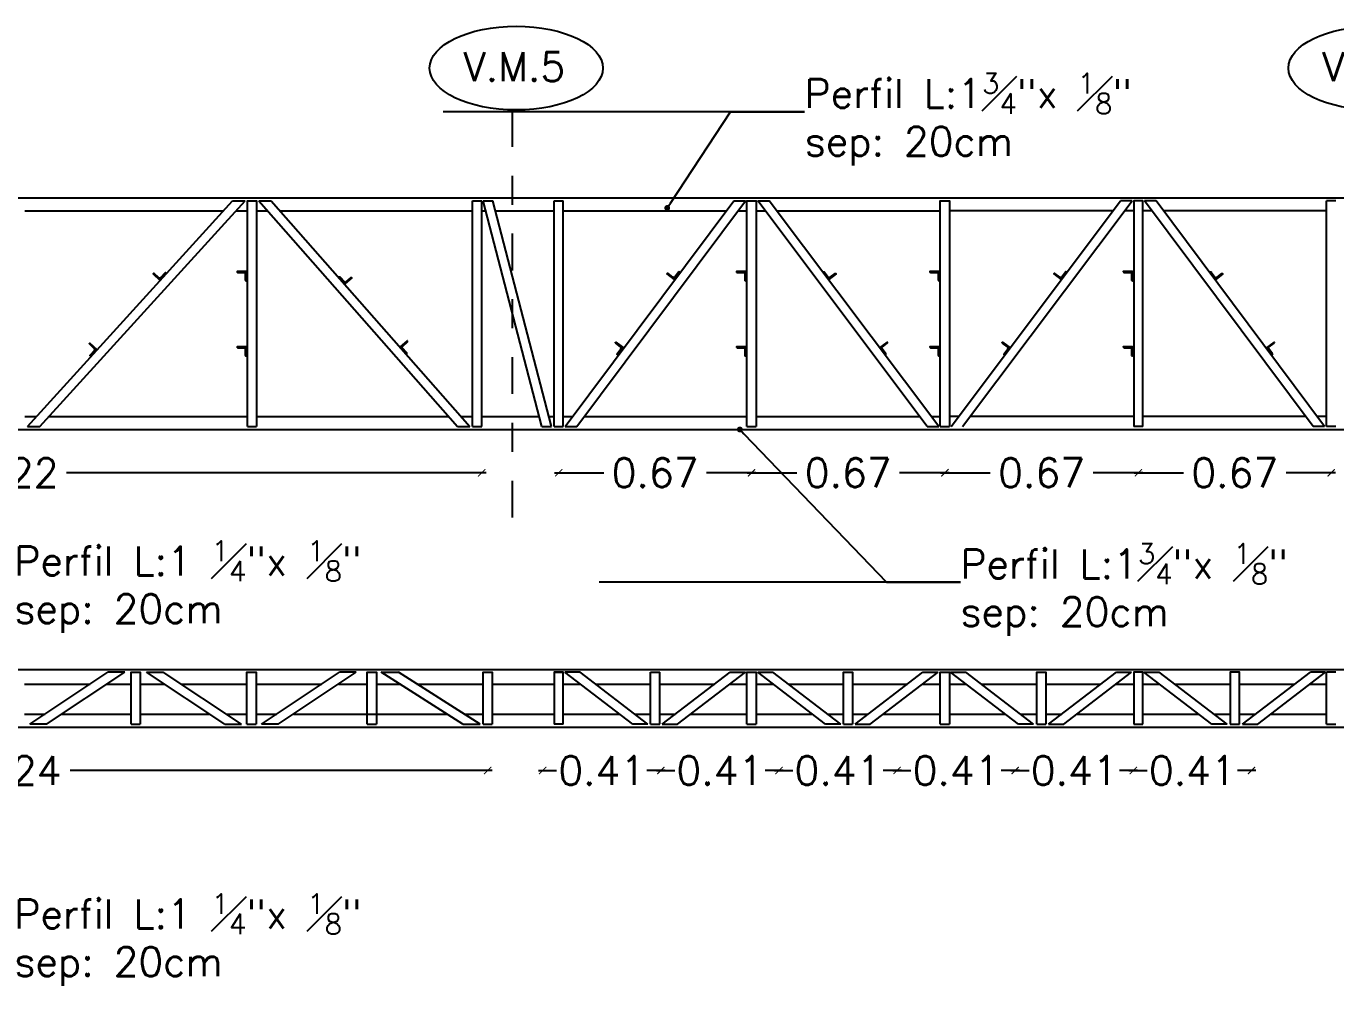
# Model space of a CAD drawing. Header units: millimetres. Extents: x 15 to 74, y 2 to 179.
# Drawn here: x 53.818 to 58.341, y 109.205 to 112.521 of the extents above; entities that cross this region are included whole.
import ezdxf
from ezdxf import colors
from ezdxf.entities.mleader import LeaderData, LeaderLine
from ezdxf.math import Vec2, Vec3

# ---------------------------------------------------------------- set-up
doc = ezdxf.new("R2010")
doc.units = ezdxf.units.MM
doc.linetypes.add('DASHDOT', pattern=[25.4, 12.7, -6.35, 0, -6.35])
for name, color, linetype in [('00-REFE', 2, 'Continuous'), ('Cordones', 4, 'Continuous'), ('Diagonales', 12, 'Continuous'), ('EjeV.M.2', 3, 'DASHDOT')]:
    doc.layers.add(name, color=color, linetype=linetype)
doc.styles.add('COTAS', font='simplex.shx')
doc.styles.add('ROMANS', font='romans')
doc.dimstyles.new('COTAS01', dxfattribs={"dimscale": 0.5, "dimtxt": 0.2, "dimasz": 0.05, "dimexe": 0.05, "dimexo": 1, "dimgap": 0.05, "dimtad": 0, "dimzin": 0, "dimdsep": 46, "dimtxsty": 'COTAS', "dimblk1": 'ARCHTICK', "dimblk2": 'ARCHTICK', "dimsah": 1, "dimcen": 0.05, "dimdle": 0.03, "dimclrd": 1, "dimclre": 1, "dimclrt": 2, "dimadec": 0, "dimazin": 0, "dimtfac": 1, "dimtofl": 0, "dimtmove": 0, "dimatfit": 3, "dimldrblk": 'ARCHTICK', "dimfxl": 1, "dimtolj": 1, "dimtzin": 0, "dimarcsym": 0})

# ---------------------------------------------------------------- blocks, each defined once
blk = doc.blocks.new('_Dot')
at = {"color": 0, "linetype": 'ByBlock', "lineweight": -2}
blk.add_line((-0.5, 0), (-1, 0), dxfattribs=at)
at = {"color": 0, "linetype": 'ByBlock', "const_width": 0.5}
blk.add_lwpolyline([(-0.25, 0, 1), (0.25, 0, 1)], format="xyb", close=True, dxfattribs=at)
blk = doc.blocks.new('_ARCHTICK')
at = {"color": 0, "linetype": 'ByBlock', "const_width": 0.15}
blk.add_lwpolyline([(-0.5, -0.5), (0.5, 0.5)], dxfattribs=at)
blk = doc.blocks.new('*D37')
at = {"layer": 'DEFPOINTS', "color": 0, "transparency": 16777216}
for p in [(56.3233, 111.1371), (56.9913, 111.1371), (56.9913, 110.9776)]:
    blk.add_point(p, dxfattribs=at)
at = {"layer": 'Diagonales', "color": 1, "lineweight": -2, "transparency": 16777216}
for p, q in [((56.3083, 110.9776), (56.4799, 110.9776)), ((57.0063, 110.9776), (56.8347, 110.9776))]:
    blk.add_line(p, q, dxfattribs=at)
at = {"layer": 'Diagonales', "color": 1, "lineweight": -2, "transparency": 16777216, "xscale": 0.025, "yscale": 0.025, "zscale": 0.025, "rotation": 180}
blk.add_blockref('_ARCHTICK', (56.3233, 110.9776), dxfattribs=at)
at = {"layer": 'Diagonales', "color": 1, "lineweight": -2, "transparency": 16777216, "xscale": 0.025, "yscale": 0.025, "zscale": 0.025}
blk.add_blockref('_ARCHTICK', (56.9913, 110.9776), dxfattribs=at)
at = {"layer": 'Diagonales', "color": 2, "transparency": 16777216, "insert": (56.6573, 110.9776), "char_height": 0.1, "attachment_point": 5, "style": 'COTAS'}
blk.add_mtext('\\A1;0.67', dxfattribs=at)
blk = doc.blocks.new('*D38')
at = {"layer": 'DEFPOINTS', "color": 0, "transparency": 16777216}
for p in [(56.9913, 111.1371), (57.6593, 111.1371), (57.6593, 110.9776)]:
    blk.add_point(p, dxfattribs=at)
at = {"layer": 'Diagonales', "color": 1, "lineweight": -2, "transparency": 16777216}
for p, q in [((56.9763, 110.9776), (57.1479, 110.9776)), ((57.6743, 110.9776), (57.5027, 110.9776))]:
    blk.add_line(p, q, dxfattribs=at)
at = {"layer": 'Diagonales', "color": 1, "lineweight": -2, "transparency": 16777216, "xscale": 0.025, "yscale": 0.025, "zscale": 0.025, "rotation": 180}
blk.add_blockref('_ARCHTICK', (56.9913, 110.9776), dxfattribs=at)
at = {"layer": 'Diagonales', "color": 1, "lineweight": -2, "transparency": 16777216, "xscale": 0.025, "yscale": 0.025, "zscale": 0.025}
blk.add_blockref('_ARCHTICK', (57.6593, 110.9776), dxfattribs=at)
at = {"layer": 'Diagonales', "color": 2, "transparency": 16777216, "insert": (57.3253, 110.9776), "char_height": 0.1, "attachment_point": 5, "style": 'COTAS'}
blk.add_mtext('\\A1;0.67', dxfattribs=at)
blk = doc.blocks.new('*D39')
at = {"layer": 'DEFPOINTS', "color": 0, "transparency": 16777216}
for p in [(57.6593, 111.1371), (58.3252, 111.1371), (58.3252, 110.9776)]:
    blk.add_point(p, dxfattribs=at)
at = {"layer": 'Diagonales', "color": 1, "lineweight": -2, "transparency": 16777216}
for p, q in [((57.6443, 110.9776), (57.8148, 110.9776)), ((58.3402, 110.9776), (58.1696, 110.9776))]:
    blk.add_line(p, q, dxfattribs=at)
at = {"layer": 'Diagonales', "color": 1, "lineweight": -2, "transparency": 16777216, "xscale": 0.025, "yscale": 0.025, "zscale": 0.025, "rotation": 180}
blk.add_blockref('_ARCHTICK', (57.6593, 110.9776), dxfattribs=at)
at = {"layer": 'Diagonales', "color": 1, "lineweight": -2, "transparency": 16777216, "xscale": 0.025, "yscale": 0.025, "zscale": 0.025}
blk.add_blockref('_ARCHTICK', (58.3252, 110.9776), dxfattribs=at)
at = {"layer": 'Diagonales', "color": 2, "transparency": 16777216, "insert": (57.9922, 110.9776), "char_height": 0.1, "attachment_point": 5, "style": 'COTAS'}
blk.add_mtext('\\A1;0.67', dxfattribs=at)
blk = doc.blocks.new('*D40')
at = {"layer": 'DEFPOINTS', "color": 0, "transparency": 16777216}
for p in [(55.6574, 111.1371), (56.3233, 111.1371), (56.3233, 110.9776)]:
    blk.add_point(p, dxfattribs=at)
at = {"layer": 'Diagonales', "color": 1, "lineweight": -2, "transparency": 16777216}
for p, q in [((55.6424, 110.9776), (55.813, 110.9776)), ((56.3383, 110.9776), (56.1677, 110.9776))]:
    blk.add_line(p, q, dxfattribs=at)
at = {"layer": 'Diagonales', "color": 1, "lineweight": -2, "transparency": 16777216, "xscale": 0.025, "yscale": 0.025, "zscale": 0.025, "rotation": 180}
blk.add_blockref('_ARCHTICK', (55.6574, 110.9776), dxfattribs=at)
at = {"layer": 'Diagonales', "color": 1, "lineweight": -2, "transparency": 16777216, "xscale": 0.025, "yscale": 0.025, "zscale": 0.025}
blk.add_blockref('_ARCHTICK', (56.3233, 110.9776), dxfattribs=at)
at = {"layer": 'Diagonales', "color": 2, "transparency": 16777216, "insert": (55.9904, 110.9776), "char_height": 0.1, "attachment_point": 5, "style": 'COTAS'}
blk.add_mtext('\\A1;0.67', dxfattribs=at)
blk = doc.blocks.new('*D41')
at = {"layer": 'DEFPOINTS', "color": 0, "transparency": 16777216}
for p in [(52.1689, 111.1371), (55.3914, 111.1372), (55.3914, 110.9776)]:
    blk.add_point(p, dxfattribs=at)
at = {"layer": 'Diagonales', "color": 1, "lineweight": -2, "transparency": 16777216}
for p, q in [((52.1539, 110.9776), (53.6028, 110.9776)), ((55.4064, 110.9776), (53.9575, 110.9776))]:
    blk.add_line(p, q, dxfattribs=at)
at = {"layer": 'Diagonales', "color": 1, "lineweight": -2, "transparency": 16777216, "xscale": 0.025, "yscale": 0.025, "zscale": 0.025}
for p, rotation in [((52.1689, 110.9776), 180.0007122054697), ((55.3914, 110.9776), 0.0007122054697010053)]:
    blk.add_blockref('_ARCHTICK', p, dxfattribs=dict(at, rotation=rotation))
at = {"layer": 'Diagonales', "color": 2, "transparency": 16777216, "insert": (53.7801, 110.9776), "char_height": 0.1, "attachment_point": 5, "rotation": 0.0007, "style": 'COTAS'}
blk.add_mtext('\\A1;3.22', dxfattribs=at)
blk = doc.blocks.new('*D168')
at = {"layer": 'DEFPOINTS', "color": 0, "transparency": 16777216}
for p in [(56.0101, 110.1084), (56.4181, 110.1084), (56.4181, 109.9489)]:
    blk.add_point(p, dxfattribs=at)
at = {"layer": 'Diagonales', "color": 1, "lineweight": -2, "transparency": 16777216}
for p, q in [((55.9951, 109.9489), (56.0581, 109.9489)), ((56.4331, 109.9489), (56.37, 109.9489))]:
    blk.add_line(p, q, dxfattribs=at)
at = {"layer": 'Diagonales', "color": 1, "lineweight": -2, "transparency": 16777216, "xscale": 0.025, "yscale": 0.025, "zscale": 0.025, "rotation": 180}
blk.add_blockref('_ARCHTICK', (56.0101, 109.9489), dxfattribs=at)
at = {"layer": 'Diagonales', "color": 1, "lineweight": -2, "transparency": 16777216, "xscale": 0.025, "yscale": 0.025, "zscale": 0.025}
blk.add_blockref('_ARCHTICK', (56.4181, 109.9489), dxfattribs=at)
at = {"layer": 'Diagonales', "color": 2, "transparency": 16777216, "insert": (56.2141, 109.9489), "char_height": 0.1, "attachment_point": 5, "style": 'COTAS'}
blk.add_mtext('\\A1;0.41', dxfattribs=at)
blk = doc.blocks.new('*D169')
at = {"layer": 'DEFPOINTS', "color": 0, "transparency": 16777216}
for p in [(56.4181, 110.1084), (56.826, 110.1084), (56.826, 109.9489)]:
    blk.add_point(p, dxfattribs=at)
at = {"layer": 'Diagonales', "color": 1, "lineweight": -2, "transparency": 16777216}
for p, q in [((56.4031, 109.9489), (56.4661, 109.9489)), ((56.841, 109.9489), (56.778, 109.9489))]:
    blk.add_line(p, q, dxfattribs=at)
at = {"layer": 'Diagonales', "color": 1, "lineweight": -2, "transparency": 16777216, "xscale": 0.025, "yscale": 0.025, "zscale": 0.025, "rotation": 180}
blk.add_blockref('_ARCHTICK', (56.4181, 109.9489), dxfattribs=at)
at = {"layer": 'Diagonales', "color": 1, "lineweight": -2, "transparency": 16777216, "xscale": 0.025, "yscale": 0.025, "zscale": 0.025}
blk.add_blockref('_ARCHTICK', (56.826, 109.9489), dxfattribs=at)
at = {"layer": 'Diagonales', "color": 2, "transparency": 16777216, "insert": (56.622, 109.9489), "char_height": 0.1, "attachment_point": 5, "style": 'COTAS'}
blk.add_mtext('\\A1;0.41', dxfattribs=at)
blk = doc.blocks.new('*D170')
at = {"layer": 'DEFPOINTS', "color": 0, "transparency": 16777216}
for p in [(55.6022, 110.1084), (56.0101, 110.1084), (56.0101, 109.9489)]:
    blk.add_point(p, dxfattribs=at)
at = {"layer": 'Diagonales', "color": 1, "lineweight": -2, "transparency": 16777216}
for p, q in [((55.5872, 109.9489), (55.6502, 109.9489)), ((56.0251, 109.9489), (55.9621, 109.9489))]:
    blk.add_line(p, q, dxfattribs=at)
at = {"layer": 'Diagonales', "color": 1, "lineweight": -2, "transparency": 16777216, "xscale": 0.025, "yscale": 0.025, "zscale": 0.025, "rotation": 180}
blk.add_blockref('_ARCHTICK', (55.6022, 109.9489), dxfattribs=at)
at = {"layer": 'Diagonales', "color": 1, "lineweight": -2, "transparency": 16777216, "xscale": 0.025, "yscale": 0.025, "zscale": 0.025}
blk.add_blockref('_ARCHTICK', (56.0101, 109.9489), dxfattribs=at)
at = {"layer": 'Diagonales', "color": 2, "transparency": 16777216, "insert": (55.8062, 109.9489), "char_height": 0.1, "attachment_point": 5, "style": 'COTAS'}
blk.add_mtext('\\A1;0.41', dxfattribs=at)
blk = doc.blocks.new('*D175')
at = {"layer": 'DEFPOINTS', "color": 0, "transparency": 16777216}
for p in [(52.1689, 110.1084), (55.4122, 110.1084), (55.4122, 109.9489)]:
    blk.add_point(p, dxfattribs=at)
at = {"layer": 'Diagonales', "color": 1, "lineweight": -2, "transparency": 16777216}
for p, q in [((52.1539, 109.9488), (53.6108, 109.9489)), ((55.4272, 109.9489), (53.9703, 109.9489))]:
    blk.add_line(p, q, dxfattribs=at)
at = {"layer": 'Diagonales', "color": 1, "lineweight": -2, "transparency": 16777216, "xscale": 0.025, "yscale": 0.025, "zscale": 0.025}
for p, rotation in [((52.1689, 109.9488), 180.0007076270295), ((55.4122, 109.9489), 0.000707627029495103)]:
    blk.add_blockref('_ARCHTICK', p, dxfattribs=dict(at, rotation=rotation))
at = {"layer": 'Diagonales', "color": 2, "transparency": 16777216, "insert": (53.7906, 109.9489), "char_height": 0.1, "attachment_point": 5, "rotation": 0.0007, "style": 'COTAS'}
blk.add_mtext('\\A1;3.24', dxfattribs=at)
blk = doc.blocks.new('*D172')
at = {"layer": 'DEFPOINTS', "color": 0, "transparency": 16777216}
for p in [(57.2339, 110.1084), (57.6418, 110.1084), (57.6418, 109.9489)]:
    blk.add_point(p, dxfattribs=at)
at = {"layer": 'Diagonales', "color": 1, "lineweight": -2, "transparency": 16777216}
for p, q in [((57.2189, 109.9489), (57.2819, 109.9489)), ((57.6568, 109.9489), (57.5938, 109.9489))]:
    blk.add_line(p, q, dxfattribs=at)
at = {"layer": 'Diagonales', "color": 1, "lineweight": -2, "transparency": 16777216, "xscale": 0.025, "yscale": 0.025, "zscale": 0.025, "rotation": 180}
blk.add_blockref('_ARCHTICK', (57.2339, 109.9489), dxfattribs=at)
at = {"layer": 'Diagonales', "color": 1, "lineweight": -2, "transparency": 16777216, "xscale": 0.025, "yscale": 0.025, "zscale": 0.025}
blk.add_blockref('_ARCHTICK', (57.6418, 109.9489), dxfattribs=at)
at = {"layer": 'Diagonales', "color": 2, "transparency": 16777216, "insert": (57.4379, 109.9489), "char_height": 0.1, "attachment_point": 5, "style": 'COTAS'}
blk.add_mtext('\\A1;0.41', dxfattribs=at)
blk = doc.blocks.new('*D173')
at = {"layer": 'DEFPOINTS', "color": 0, "transparency": 16777216}
for p in [(57.6418, 110.1084), (58.0498, 110.1084), (58.0498, 109.9489)]:
    blk.add_point(p, dxfattribs=at)
at = {"layer": 'Diagonales', "color": 1, "lineweight": -2, "transparency": 16777216}
for p, q in [((57.6268, 109.9489), (57.6898, 109.9489)), ((58.0648, 109.9489), (58.0017, 109.9489))]:
    blk.add_line(p, q, dxfattribs=at)
at = {"layer": 'Diagonales', "color": 1, "lineweight": -2, "transparency": 16777216, "xscale": 0.025, "yscale": 0.025, "zscale": 0.025, "rotation": 180}
blk.add_blockref('_ARCHTICK', (57.6418, 109.9489), dxfattribs=at)
at = {"layer": 'Diagonales', "color": 1, "lineweight": -2, "transparency": 16777216, "xscale": 0.025, "yscale": 0.025, "zscale": 0.025}
blk.add_blockref('_ARCHTICK', (58.0498, 109.9489), dxfattribs=at)
at = {"layer": 'Diagonales', "color": 2, "transparency": 16777216, "insert": (57.8458, 109.9489), "char_height": 0.1, "attachment_point": 5, "style": 'COTAS'}
blk.add_mtext('\\A1;0.41', dxfattribs=at)
blk = doc.blocks.new('*D174')
at = {"layer": 'DEFPOINTS', "color": 0, "transparency": 16777216}
for p in [(56.826, 110.1084), (57.2339, 110.1084), (57.2339, 109.9489)]:
    blk.add_point(p, dxfattribs=at)
at = {"layer": 'Diagonales', "color": 1, "lineweight": -2, "transparency": 16777216}
for p, q in [((56.811, 109.9489), (56.874, 109.9489)), ((57.2489, 109.9489), (57.1859, 109.9489))]:
    blk.add_line(p, q, dxfattribs=at)
at = {"layer": 'Diagonales', "color": 1, "lineweight": -2, "transparency": 16777216, "xscale": 0.025, "yscale": 0.025, "zscale": 0.025, "rotation": 180}
blk.add_blockref('_ARCHTICK', (56.826, 109.9489), dxfattribs=at)
at = {"layer": 'Diagonales', "color": 1, "lineweight": -2, "transparency": 16777216, "xscale": 0.025, "yscale": 0.025, "zscale": 0.025}
blk.add_blockref('_ARCHTICK', (57.2339, 109.9489), dxfattribs=at)
at = {"layer": 'Diagonales', "color": 2, "transparency": 16777216, "insert": (57.0299, 109.9489), "char_height": 0.1, "attachment_point": 5, "style": 'COTAS'}
blk.add_mtext('\\A1;0.41', dxfattribs=at)

msp = doc.modelspace()

# ---------------------------------------------------------------- linework, layer by layer
at = {"layer": 'Cordones'}
for p, q in [((51.9914, 111.9271), (61.9914, 111.9271)), ((53.8142, 111.8821), (54.4992, 111.8821)), ((54.5425, 111.8821), (54.5825, 111.8821)), ((54.6142, 111.8821), (54.6523, 111.8821)), ((54.6949, 111.8821), (55.3594, 111.8821)), ((55.3914, 111.8821), (55.4061, 111.8821)), ((55.4391, 111.8821), (55.6414, 111.8821)), ((55.6734, 111.8821), (56.236, 111.8821)), ((56.276, 111.8821), (56.3075, 111.8821)), ((56.3392, 111.8821), (56.371, 111.8821)), ((56.411, 111.8821), (56.9754, 111.8821)), ((57.5716, 111.8821), (57.0071, 111.8821)), ((57.6434, 111.8821), (57.6116, 111.8821)), ((57.7066, 111.8821), (57.6751, 111.8821)), ((58.3092, 111.8821), (57.7466, 111.8821)), ((53.8142, 111.1721), (53.8544, 111.1721)), ((53.8976, 111.1721), (54.5825, 111.1721)), ((54.6142, 111.1721), (55.2771, 111.1721)), ((55.3197, 111.1721), (55.3594, 111.1721)), ((55.3914, 111.1721), (55.5905, 111.1721)), ((55.6236, 111.1721), (55.6414, 111.1721)), ((55.6734, 111.1721), (55.7063, 111.1721)), ((55.7462, 111.1721), (56.3075, 111.1721)), ((56.3392, 111.1721), (56.904, 111.1721)), ((56.944, 111.1721), (56.9754, 111.1721)), ((57.0386, 111.1721), (57.0071, 111.1721)), ((57.6434, 111.1721), (57.0786, 111.1721)), ((58.2363, 111.1721), (57.6751, 111.1721)), ((58.3092, 111.1721), (58.2763, 111.1721)), ((51.9914, 111.1271), (61.9914, 111.1271)), ((51.9914, 110.2984), (61.9914, 110.2984)), ((53.8122, 110.2476), (54.0397, 110.2476)), ((54.0973, 110.2476), (54.1805, 110.2476)), ((54.2122, 110.2476), (54.2955, 110.2476)), ((54.3531, 110.2476), (54.5805, 110.2476)), ((54.6122, 110.2476), (54.8397, 110.2476)), ((54.8973, 110.2476), (54.9964, 110.2476)), ((55.0281, 110.2476), (55.1081, 110.2476)), ((55.1677, 110.2476), (55.3964, 110.2476)), ((55.4281, 110.2476), (55.6414, 110.2476)), ((55.6731, 110.2476), (55.7318, 110.2476)), ((55.7844, 110.2476), (55.9744, 110.2476)), ((56.0064, 110.2476), (56.1963, 110.2476)), ((56.2489, 110.2476), (56.3075, 110.2476)), ((56.3392, 110.2476), (56.3978, 110.2476)), ((56.4504, 110.2476), (56.6405, 110.2476)), ((56.6722, 110.2476), (56.8623, 110.2476)), ((56.9148, 110.2476), (56.9754, 110.2476)), ((57.0071, 110.2476), (57.0637, 110.2476)), ((57.1163, 110.2476), (57.3084, 110.2476)), ((57.3401, 110.2476), (57.5302, 110.2476)), ((57.5828, 110.2476), (57.6434, 110.2476)), ((57.6751, 110.2476), (57.7317, 110.2476)), ((57.7843, 110.2476), (57.9764, 110.2476)), ((58.0081, 110.2476), (58.2002, 110.2476)), ((58.2528, 110.2476), (58.3092, 110.2476)), ((53.8122, 110.1434), (53.8835, 110.1434)), ((53.9412, 110.1434), (54.1805, 110.1434)), ((54.2122, 110.1434), (54.4516, 110.1434)), ((54.5092, 110.1434), (54.5805, 110.1434)), ((54.6122, 110.1434), (54.6835, 110.1434)), ((54.7412, 110.1434), (54.9964, 110.1434)), ((54.8546, 110.1434), (55.0912, 110.1434)), ((55.0281, 110.1434), (55.2717, 110.1434)), ((55.0525, 110.1434), (55.1238, 110.1434)), ((55.3313, 110.1434), (55.3964, 110.1434)), ((55.4281, 110.1434), (55.6414, 110.1434)), ((55.6731, 110.1434), (55.8676, 110.1434)), ((55.9202, 110.1434), (55.9744, 110.1434)), ((56.0064, 110.1434), (56.0605, 110.1434)), ((56.1131, 110.1434), (56.3075, 110.1434)), ((56.3392, 110.1434), (56.5336, 110.1434)), ((56.5861, 110.1434), (56.6405, 110.1434)), ((56.6722, 110.1434), (56.7265, 110.1434)), ((56.7791, 110.1434), (56.9754, 110.1434)), ((57.0071, 110.1434), (57.1995, 110.1434)), ((57.2521, 110.1434), (57.3084, 110.1434)), ((57.3401, 110.1434), (57.3945, 110.1434)), ((57.447, 110.1434), (57.6434, 110.1434)), ((57.6751, 110.1434), (57.8675, 110.1434)), ((57.92, 110.1434), (57.9764, 110.1434)), ((58.0081, 110.1434), (58.0644, 110.1434)), ((58.117, 110.1434), (58.3092, 110.1434)), ((51.9914, 110.0984), (61.9914, 110.0984))]:
    msp.add_line(p, q, dxfattribs=at)
at = {"layer": 'Diagonales'}
for p, q in [((53.8226, 111.1371), (54.531, 111.9171)), ((54.531, 111.9171), (54.5743, 111.9171)), ((54.5825, 111.9171), (54.6142, 111.9171)), ((54.6215, 111.9171), (54.6641, 111.9171)), ((54.6215, 111.9171), (55.3079, 111.1371)), ((54.6641, 111.9171), (55.3505, 111.1371)), ((55.3594, 111.9171), (55.3914, 111.9171)), ((55.3594, 111.1371), (55.3594, 111.9171)), ((55.3914, 111.1371), (55.3914, 111.9171)), ((55.397, 111.9171), (55.43, 111.9171)), ((55.5996, 111.1371), (55.397, 111.9171)), ((55.6327, 111.1371), (55.43, 111.9171)), ((55.6414, 111.9171), (55.6734, 111.9171)), ((55.6414, 111.1371), (55.6414, 111.9171)), ((55.6734, 111.1371), (55.6734, 111.9171)), ((55.6802, 111.1371), (56.2621, 111.9171)), ((56.2621, 111.9171), (56.3021, 111.9171)), ((56.3075, 111.9171), (56.3392, 111.9171)), ((56.3447, 111.9171), (56.3847, 111.9171)), ((56.9703, 111.1371), (56.3846, 111.9172)), ((56.9754, 111.9171), (57.0071, 111.9171)), ((57.0123, 111.1371), (57.5979, 111.9172)), ((57.6379, 111.9171), (57.5979, 111.9171)), ((57.6751, 111.9171), (57.6434, 111.9171)), ((57.7204, 111.9171), (57.6805, 111.9171)), ((58.3024, 111.1371), (57.7204, 111.9171)), ((58.3412, 111.9171), (58.3092, 111.9171)), ((58.3092, 111.1371), (58.3092, 111.9171)), ((53.8226, 111.1371), (53.8658, 111.1371)), ((54.5825, 111.1371), (54.6142, 111.1371)), ((55.3079, 111.1371), (55.3505, 111.1371)), ((55.3594, 111.1371), (55.3914, 111.1371)), ((55.5996, 111.1371), (55.6327, 111.1371)), ((55.6414, 111.1371), (55.6734, 111.1371)), ((55.6802, 111.1371), (55.7201, 111.1371)), ((56.3075, 111.1371), (56.3392, 111.1371)), ((56.9302, 111.1371), (56.9703, 111.1371)), ((56.9754, 111.1371), (57.0071, 111.1371)), ((57.6751, 111.1371), (57.6434, 111.1371)), ((58.3024, 111.1371), (58.2625, 111.1371)), ((58.3412, 111.1371), (58.3092, 111.1371)), ((52.1964, 110.2984), (55.3964, 110.2984)), ((53.831, 110.1084), (54.1008, 110.2884)), ((54.1585, 110.2884), (54.1008, 110.2884)), ((54.1805, 110.2884), (54.2122, 110.2884)), ((54.2343, 110.2884), (54.292, 110.2884)), ((54.5617, 110.1084), (54.292, 110.2884)), ((54.5805, 110.2884), (54.6122, 110.2884)), ((54.631, 110.1084), (54.9008, 110.2884)), ((54.9585, 110.2884), (54.9008, 110.2884)), ((54.9964, 110.2884), (55.0281, 110.2884)), ((55.044, 110.2884), (55.1036, 110.2884)), ((55.3862, 110.1084), (55.1036, 110.2884)), ((55.3964, 110.2884), (55.4281, 110.2884)), ((55.6414, 110.2884), (55.6731, 110.2884)), ((55.7312, 110.2884), (55.6786, 110.2884)), ((55.9658, 110.1084), (55.7312, 110.2884)), ((55.9744, 110.2884), (56.0064, 110.2884)), ((55.9744, 110.1084), (55.9744, 110.2884)), ((56.0064, 110.1084), (56.0064, 110.2884)), ((56.0149, 110.1084), (56.2495, 110.2884)), ((56.2495, 110.2884), (56.3021, 110.2884)), ((56.3075, 110.2884), (56.3392, 110.2884)), ((56.3447, 110.2884), (56.3972, 110.2884)), ((56.6318, 110.1084), (56.3972, 110.2884)), ((56.6809, 110.1084), (56.9155, 110.2884)), ((56.9155, 110.2884), (56.968, 110.2884)), ((57.0107, 110.2884), (57.0631, 110.2884)), ((57.2977, 110.1084), (57.0631, 110.2884)), ((57.3488, 110.1084), (57.5834, 110.2884)), ((57.5834, 110.2884), (57.636, 110.2884)), ((57.6751, 110.2884), (57.6434, 110.2884)), ((57.6786, 110.2884), (57.7311, 110.2884)), ((57.9657, 110.1084), (57.7311, 110.2884)), ((58.0188, 110.1084), (58.2534, 110.2884)), ((58.3058, 110.2884), (58.2534, 110.2884)), ((58.3412, 110.2884), (58.3092, 110.2884)), ((58.3092, 110.1084), (58.3092, 110.2884)), ((53.8887, 110.1084), (53.831, 110.1084)), ((54.1805, 110.1084), (54.2122, 110.1084)), ((54.5041, 110.1084), (54.5617, 110.1084)), ((54.5805, 110.1084), (54.6122, 110.1084)), ((54.6887, 110.1084), (54.631, 110.1084)), ((54.9964, 110.1084), (55.0281, 110.1084)), ((55.3266, 110.1084), (55.3862, 110.1084)), ((55.3964, 110.1084), (55.4281, 110.1084)), ((55.6731, 110.1084), (55.6414, 110.1084)), ((55.9658, 110.1084), (55.9132, 110.1084)), ((55.9744, 110.1084), (56.0064, 110.1084)), ((56.0149, 110.1084), (56.0675, 110.1084)), ((56.3075, 110.1084), (56.3392, 110.1084)), ((56.6318, 110.1084), (56.5792, 110.1084)), ((56.6405, 110.1084), (56.6722, 110.1084)), ((56.6809, 110.1084), (56.7334, 110.1084)), ((56.9754, 110.1084), (57.0071, 110.1084)), ((57.2977, 110.1084), (57.2451, 110.1084)), ((57.3084, 110.1084), (57.3401, 110.1084)), ((57.3488, 110.1084), (57.4014, 110.1084)), ((57.6434, 110.1084), (57.6751, 110.1084)), ((57.9657, 110.1084), (57.9131, 110.1084)), ((57.9764, 110.1084), (58.0081, 110.1084)), ((58.0188, 110.1084), (58.0714, 110.1084)), ((58.3092, 110.1084), (58.3412, 110.1084))]:
    msp.add_line(p, q, dxfattribs=at)
for points in [[(53.8658, 111.1371), (54.5743, 111.9171)], [(54.5825, 111.1371), (54.5825, 111.9171), (54.6142, 111.9171), (54.6142, 111.1371)], [(55.7201, 111.1371), (56.3021, 111.9171)], [(56.3075, 111.1371), (56.3075, 111.9171), (56.3392, 111.9171), (56.3392, 111.1371)], [(56.9302, 111.1371), (56.3447, 111.9171)], [(56.9754, 111.1371), (56.9754, 111.9171), (57.0071, 111.9171), (57.0071, 111.1371)], [(57.0523, 111.1371), (57.6379, 111.9171)], [(57.6751, 111.1371), (57.6751, 111.9171), (57.6434, 111.9171), (57.6434, 111.1371)], [(58.2625, 111.1371), (57.6805, 111.9171)], [(53.8887, 110.1084), (54.1585, 110.2884)], [(54.1805, 110.1084), (54.1805, 110.2884), (54.2122, 110.2884), (54.2122, 110.1084)], [(54.5041, 110.1084), (54.2343, 110.2884)], [(54.5805, 110.1084), (54.5805, 110.2884), (54.6122, 110.2884), (54.6122, 110.1084)], [(54.6887, 110.1084), (54.9585, 110.2884)], [(54.9964, 110.1084), (54.9964, 110.2884), (55.0281, 110.2884), (55.0281, 110.1084)], [(55.3266, 110.1084), (55.044, 110.2884)], [(55.3964, 110.1084), (55.3964, 110.2884), (55.4281, 110.2884), (55.4281, 110.1084)], [(55.6731, 110.1084), (55.6731, 110.2884), (55.6414, 110.2884), (55.6414, 110.1084)], [(55.9132, 110.1084), (55.6786, 110.2884)], [(56.0675, 110.1084), (56.3021, 110.2884)], [(56.3075, 110.1084), (56.3075, 110.2884), (56.3392, 110.2884), (56.3392, 110.1084)], [(56.5792, 110.1084), (56.3446, 110.2884)], [(56.6405, 110.1084), (56.6405, 110.2884), (56.6722, 110.2884), (56.6722, 110.1084)], [(56.7334, 110.1084), (56.968, 110.2884)], [(56.9754, 110.1084), (56.9754, 110.2884), (57.0071, 110.2884), (57.0071, 110.1084)], [(57.2451, 110.1084), (57.0105, 110.2884)], [(57.3084, 110.1084), (57.3084, 110.2884), (57.3401, 110.2884), (57.3401, 110.1084)], [(57.4014, 110.1084), (57.636, 110.2884)], [(57.6751, 110.1084), (57.6751, 110.2884), (57.6434, 110.2884), (57.6434, 110.1084)], [(57.9131, 110.1084), (57.6785, 110.2884)], [(58.0081, 110.1084), (58.0081, 110.2884), (57.9764, 110.2884), (57.9764, 110.1084)], [(58.0714, 110.1084), (58.306, 110.2884)]]:
    msp.add_lwpolyline(points, dxfattribs=at)
for points in [[(54.5775, 111.6412), (54.5782, 111.6412), (54.5782, 111.6729), (54.5465, 111.6729), (54.5465, 111.6722, 0.414214), (54.549, 111.6697), (54.57, 111.6697, -0.414214), (54.575, 111.6647), (54.575, 111.6437, 0.414214)], [(56.0314, 111.6653), (56.031, 111.6647), (56.0562, 111.6455), (56.0754, 111.6708), (56.0749, 111.6712, 0.414214), (56.0714, 111.6707), (56.0587, 111.654, -0.414214), (56.0517, 111.653), (56.0349, 111.6658, 0.414214)], [(56.3025, 111.6412), (56.3032, 111.6412), (56.3032, 111.6729), (56.2715, 111.6729), (56.2715, 111.6722, 0.414214), (56.274, 111.6697), (56.295, 111.6697, -0.414214), (56.3, 111.6647), (56.3, 111.6437, 0.414214)], [(56.6152, 111.6653), (56.6157, 111.6647), (56.5904, 111.6455), (56.5712, 111.6708), (56.5718, 111.6712, -0.414214), (56.5753, 111.6707), (56.588, 111.654, 0.414214), (56.595, 111.653), (56.6117, 111.6658, -0.414214)], [(56.9705, 111.6412), (56.9712, 111.6412), (56.9712, 111.6729), (56.9395, 111.6729), (56.9395, 111.6722, 0.414214), (56.942, 111.6697), (56.963, 111.6697, -0.414214), (56.968, 111.6647), (56.968, 111.6437, 0.414214)], [(57.3674, 111.6653), (57.3669, 111.6647), (57.3922, 111.6455), (57.4114, 111.6708), (57.4108, 111.6712, 0.414214), (57.4073, 111.6707), (57.3946, 111.654, -0.414214), (57.3876, 111.653), (57.3709, 111.6658, 0.414214)], [(57.6384, 111.6412), (57.6391, 111.6412), (57.6391, 111.6729), (57.6074, 111.6729), (57.6074, 111.6722, 0.414214), (57.6099, 111.6697), (57.6309, 111.6697, -0.414214), (57.6359, 111.6647), (57.6359, 111.6437, 0.414214)], [(57.9512, 111.6653), (57.9516, 111.6647), (57.9264, 111.6455), (57.9072, 111.6708), (57.9077, 111.6712, -0.414214), (57.9112, 111.6707), (57.9239, 111.654, 0.414214), (57.9309, 111.653), (57.9476, 111.6658, -0.414214)], [(54.2572, 111.6655), (54.2567, 111.665), (54.2801, 111.6436), (54.3015, 111.6671), (54.3009, 111.6675, 0.414214), (54.2974, 111.6674), (54.2833, 111.6518, -0.414214), (54.2762, 111.6515), (54.2607, 111.6657, 0.414214)], [(54.9425, 111.6514), (54.943, 111.6508), (54.9192, 111.6299), (54.8983, 111.6537), (54.8988, 111.6542, -0.414214), (54.9023, 111.6539), (54.9162, 111.6382, 0.414214), (54.9233, 111.6377), (54.939, 111.6516, -0.414214)], [(54.038, 111.4249), (54.0385, 111.4254), (54.0619, 111.4041), (54.0406, 111.3806), (54.0401, 111.3811, -0.414214), (54.0399, 111.3846), (54.054, 111.4002, 0.414214), (54.0537, 111.4072), (54.0382, 111.4214, -0.414214)], [(54.5775, 111.3812), (54.5782, 111.3812), (54.5782, 111.4129), (54.5465, 111.4129), (54.5465, 111.4122, 0.414214), (54.549, 111.4097), (54.57, 111.4097, -0.414214), (54.575, 111.4047), (54.575, 111.3837, 0.414214)], [(55.1347, 111.433), (55.1342, 111.4335), (55.1104, 111.4126), (55.1314, 111.3888), (55.1319, 111.3892, 0.414214), (55.1321, 111.3927), (55.1182, 111.4085, -0.414214), (55.1187, 111.4156), (55.1345, 111.4294, 0.414214)], [(55.8539, 111.4288), (55.8544, 111.4294), (55.8798, 111.4105), (55.861, 111.3851), (55.8604, 111.3855, -0.414214), (55.8599, 111.389), (55.8724, 111.4059, 0.414214), (55.8713, 111.4129), (55.8545, 111.4253, -0.414214)], [(56.3025, 111.3812), (56.3032, 111.3812), (56.3032, 111.4129), (56.2715, 111.4129), (56.2715, 111.4122, 0.414214), (56.274, 111.4097), (56.295, 111.4097, -0.414214), (56.3, 111.4047), (56.3, 111.3837, 0.414214)], [(56.7927, 111.4288), (56.7923, 111.4294), (56.7668, 111.4105), (56.7857, 111.3851), (56.7863, 111.3855, 0.414214), (56.7868, 111.389), (56.7743, 111.4059, -0.414214), (56.7753, 111.4129), (56.7922, 111.4253, 0.414214)], [(56.9705, 111.3812), (56.9712, 111.3812), (56.9712, 111.4129), (56.9395, 111.4129), (56.9395, 111.4122, 0.414214), (56.942, 111.4097), (56.963, 111.4097, -0.414214), (56.968, 111.4047), (56.968, 111.3837, 0.414214)], [(57.1899, 111.4288), (57.1903, 111.4294), (57.2158, 111.4105), (57.1969, 111.3851), (57.1963, 111.3855, -0.414214), (57.1958, 111.389), (57.2083, 111.4059, 0.414214), (57.2073, 111.4129), (57.1904, 111.4253, -0.414214)], [(57.6384, 111.3812), (57.6391, 111.3812), (57.6391, 111.4129), (57.6074, 111.4129), (57.6074, 111.4122, 0.414214), (57.6099, 111.4097), (57.6309, 111.4097, -0.414214), (57.6359, 111.4047), (57.6359, 111.3837, 0.414214)], [(58.1286, 111.4288), (58.1282, 111.4294), (58.1028, 111.4105), (58.1216, 111.3851), (58.1222, 111.3855, 0.414214), (58.1227, 111.389), (58.1102, 111.4059, -0.414214), (58.1112, 111.4129), (58.1281, 111.4253, 0.414214)]]:
    msp.add_lwpolyline(points, format="xyb", close=True, dxfattribs=at)
for centre in [(55.5107, 112.3759), (58.4769, 112.3759)]:
    msp.add_ellipse(centre, major_axis=(-0.2992, 0), ratio=0.483781, dxfattribs=at)
at = {"layer": 'EjeV.M.2', "ltscale": 0.01}
msp.add_line((55.4983, 110.8229), (55.4983, 112.2313), dxfattribs=at)

# ---------------------------------------------------------------- texts
at = {"layer": '00-REFE', "linetype": 'ByBlock', "style": 'ROMANS'}
for p in [(55.3286, 112.3309), (58.2949, 112.3309)]:
    msp.add_text('V.M.5', height=0.1, dxfattribs=at).set_placement(p)

# ---------------------------------------------------------------- dimensions: what is measured, and where the dimension line sits
at = {"layer": 'Diagonales'}
for p1, p2, picture, middle in [((52.1689, 111.1371), (55.3914, 111.1372), '*D41', (53.7801, 110.9776)), ((52.1689, 110.1084), (55.4122, 110.1084), '*D175', (53.7906, 109.9489))]:
    dim = msp.add_aligned_dim(p1=p1, p2=p2, distance=-0.1595, dimstyle='COTAS01', override={"dimse1": 1, "dimse2": 1}, dxfattribs=at)
    dim.commit()
    dim.dimension.update_dxf_attribs({"geometry": picture, "text_midpoint": middle})
for base, p1, p2, picture, middle in [((56.3233, 110.9776), (55.6574, 111.1371), (56.3233, 111.1371), '*D40', (55.9904, 110.9776)), ((56.9913, 110.9776), (56.3233, 111.1371), (56.9913, 111.1371), '*D37', (56.6573, 110.9776)), ((57.6593, 110.9776), (56.9913, 111.1371), (57.6593, 111.1371), '*D38', (57.3253, 110.9776)), ((58.3252, 110.9776), (57.6593, 111.1371), (58.3252, 111.1371), '*D39', (57.9922, 110.9776)), ((56.0101, 109.9489), (55.6022, 110.1084), (56.0101, 110.1084), '*D170', (55.8062, 109.9489)), ((56.4181, 109.9489), (56.0101, 110.1084), (56.4181, 110.1084), '*D168', (56.2141, 109.9489)), ((56.826, 109.9489), (56.4181, 110.1084), (56.826, 110.1084), '*D169', (56.622, 109.9489)), ((57.2339, 109.9489), (56.826, 110.1084), (57.2339, 110.1084), '*D174', (57.0299, 109.9489)), ((57.6418, 109.9489), (57.2339, 110.1084), (57.6418, 110.1084), '*D172', (57.4379, 109.9489)), ((58.0498, 109.9489), (57.6418, 110.1084), (58.0498, 110.1084), '*D173', (57.8458, 109.9489))]:
    dim = msp.add_linear_dim(base=base, p1=p1, p2=p2, dimstyle='COTAS01', override={"dimse1": 1, "dimse2": 1}, dxfattribs=at)
    dim.commit()
    dim.dimension.update_dxf_attribs({"geometry": picture, "text_midpoint": middle})

# ---------------------------------------------------------------- leaders
at = {"layer": '00-REFE'}
ml = msp.add_multileader_mtext('Standard', dxfattribs=at)
ml.set_content('\\A1;Perfil L:1{\\H0.7x;\\S3#4;}"x {\\H0.7x;\\S1#8;}"\\Psep: 20cm', color=256, style='ROMANS')
ml.set_leader_properties(color=1)
ml.set_arrow_properties(name='DOT')
ml.build(insert=Vec2(0, 0))
ml.multileader.update_dxf_attribs({"text_left_attachment_type": 6, "text_right_attachment_type": 6, "dogleg_length": 0.2557, "arrow_head_size": 0.02})
ctx = ml.context
ctx.base_point, ctx.char_height, ctx.arrow_head_size, ctx.landing_gap_size, ctx.plane_origin = Vec3(56.5068, 112.2247), 0.1, 0.02, 0, Vec3(56.4861, 112.399)
ctx.left_attachment, ctx.right_attachment = 6, 6
notes = []
notes.append((ctx, [(1, (1, 1, 0), (56.2511, 112.2247), (1, 0), 0.2557, [(0, [(56.0323, 111.8927)], 0, [])])]))
ctx.mtext.insert, ctx.mtext.width, ctx.mtext.defined_height, ctx.mtext.line_spacing_factor, ctx.mtext.flow_direction = Vec3(56.5068, 112.358), 3.896909, 0.9521, 0.99, 5
ml = msp.add_multileader_mtext('Standard', dxfattribs=at)
ml.set_content('\\A1;Perfil L:1 {\\H0.7x;\\S1#4;}"x {\\H0.7x;\\S1#8;}"\\Psep: 20cm', color=256, style='ROMANS')
ml.set_leader_properties(color=1)
ml.set_arrow_properties(name='DOT')
ml.build(insert=Vec2(0, 0))
ml.multileader.update_dxf_attribs({"text_left_attachment_type": 6, "text_right_attachment_type": 6, "dogleg_length": 0.2557, "arrow_head_size": 0.02})
ctx = ml.context
ctx.base_point, ctx.char_height, ctx.arrow_head_size, ctx.landing_gap_size, ctx.plane_origin = Vec3(53.7775, 110.6094), 0.1, 0.02, 0, Vec3(53.4694, 110.809)
ctx.left_attachment, ctx.right_attachment = 6, 6
notes.append((ctx, [(1, (1, 1, 0), (53.5218, 110.6094), (1, 0), 0.2557, [(2, [(53.0155, 111.269), (52.5889, 111.5271), (53.4186, 111.5271)], 0, [])])]))
ctx.mtext.insert, ctx.mtext.width, ctx.mtext.defined_height, ctx.mtext.line_spacing_factor, ctx.mtext.flow_direction = Vec3(53.7775, 110.7427), 3.896909, 0.9521, 0.99, 5
ml = msp.add_multileader_mtext('Standard', dxfattribs=at)
ml.set_content('\\A1;Perfil L:1{\\H0.7x;\\S3#4;}"x {\\H0.7x;\\S1#8;}"\\Psep: 20cm', color=256, style='ROMANS')
ml.set_leader_properties(color=1)
ml.set_arrow_properties(name='DOT')
ml.build(insert=Vec2(0, 0))
ml.multileader.update_dxf_attribs({"text_left_attachment_type": 6, "text_right_attachment_type": 6, "dogleg_length": 0.2557, "arrow_head_size": 0.02})
ctx = ml.context
ctx.base_point, ctx.char_height, ctx.arrow_head_size, ctx.landing_gap_size, ctx.plane_origin = Vec3(57.045, 110.5993), 0.1, 0.02, 0, Vec3(56.7369, 110.6672)
ctx.left_attachment, ctx.right_attachment = 6, 6
notes.append((ctx, [(1, (1, 1, 0), (56.7893, 110.5993), (1, 0), 0.2557, [(0, [(56.283, 111.1271)], 0, [])])]))
ctx.mtext.insert, ctx.mtext.width, ctx.mtext.defined_height, ctx.mtext.line_spacing_factor, ctx.mtext.flow_direction = Vec3(57.045, 110.7327), 3.896909, 0.9521, 0.99, 5
ml = msp.add_multileader_mtext('Standard', dxfattribs=at)
ml.set_content('\\A1;Perfil L:1 {\\H0.7x;\\S1#4;}"x {\\H0.7x;\\S1#8;}"\\Psep: 20cm', color=256, style='ROMANS')
ml.set_leader_properties(color=1)
ml.set_arrow_properties(name='DOT')
ml.build(insert=Vec2(0, 0))
ml.multileader.update_dxf_attribs({"text_left_attachment_type": 6, "text_right_attachment_type": 6, "dogleg_length": 0.2557, "arrow_head_size": 0.02})
ctx = ml.context
ctx.base_point, ctx.char_height, ctx.arrow_head_size, ctx.landing_gap_size, ctx.plane_origin = Vec3(53.7775, 109.3899), 0.1, 0.02, 0, Vec3(53.4694, 109.1585)
ctx.left_attachment, ctx.right_attachment = 6, 6
notes.append((ctx, [(1, (1, 1, 0), (53.5218, 109.3899), (1, 0), 0.2557, [(2, [(53.1658, 110.1792), (52.5805, 110.1434), (53.3805, 110.1984)], 0, [])])]))
ctx.mtext.insert, ctx.mtext.width, ctx.mtext.defined_height, ctx.mtext.line_spacing_factor, ctx.mtext.flow_direction = Vec3(53.7775, 109.5233), 3.896909, 0.9521, 0.99, 5
for ctx, leaders in notes:
    for number, flags, end, landing, length, lines in leaders:
        leader = LeaderData()
        leader.index, (leader.has_last_leader_line, leader.has_dogleg_vector, leader.attachment_direction) = number, flags
        leader.last_leader_point, leader.dogleg_vector, leader.dogleg_length = Vec3(end), Vec3(landing), length
        for number, points, colour, breaks in lines:
            line = LeaderLine()
            line.index, line.vertices, line.color, line.breaks = number, Vec3.list(points), colors.encode_raw_color(colour), breaks
            leader.lines.append(line)
        ctx.leaders.append(leader)

doc.saveas('drawing.dxf')
